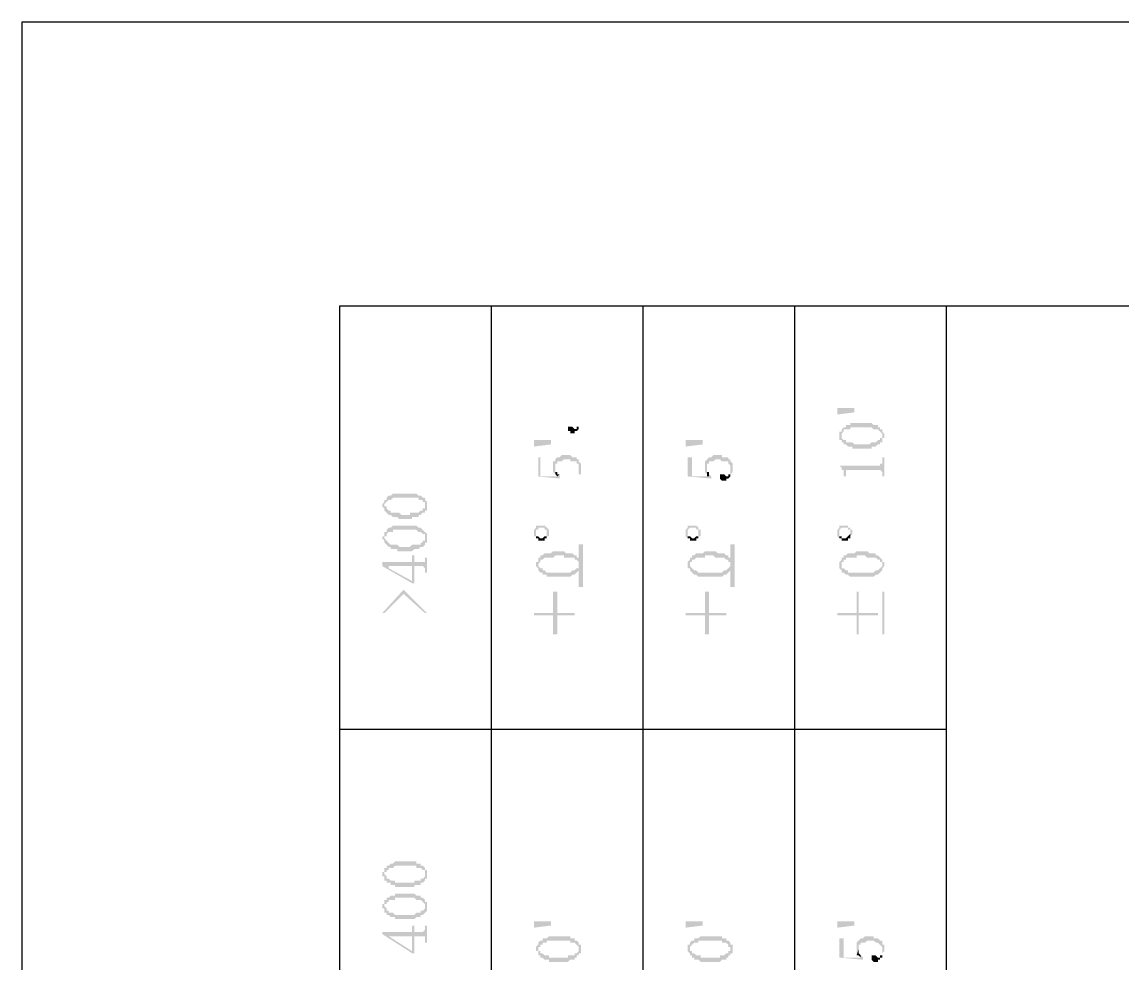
# Model space of a CAD drawing. Header units: millimetres. Extents: x 1336 to 2438, y 1230 to 1601.
# Drawn here: x 1577.69 to 1600.95, y 1580.72 to 1600.62 of the extents above; entities that cross this region are included whole.
import ezdxf

# ---------------------------------------------------------------- set-up
doc = ezdxf.new("R2010")
doc.units = ezdxf.units.MM

msp = doc.modelspace()

# ---------------------------------------------------------------- hatches: boundary and pattern name
at = {"transparency": 33554559}
for points in [[(1594.916, 1592.468), (1595.277, 1592.468), (1595.277, 1592.377), (1594.916, 1592.332)], [(1589.229, 1592.027), (1589.229, 1591.982), (1589.274, 1591.982), (1589.274, 1591.937), (1589.365, 1591.937), (1589.365, 1591.982), (1589.41, 1591.982), (1589.455, 1592.027), (1589.455, 1592.207), (1589.455, 1592.117), (1589.455, 1592.072), (1589.41, 1592.072), (1589.41, 1592.027), (1589.365, 1592.027), (1589.319, 1592.072), (1589.229, 1592.072)], [(1594.961, 1591.881), (1594.961, 1591.836), (1594.961, 1591.791), (1595.006, 1591.791), (1595.006, 1591.746), (1595.006, 1591.881), (1595.006, 1591.926), (1595.006, 1591.926), (1595.051, 1591.971), (1595.051, 1592.016), (1595.187, 1592.016), (1595.187, 1592.061), (1595.638, 1592.061), (1595.683, 1592.016), (1595.773, 1592.016), (1595.818, 1591.971), (1595.818, 1591.971), (1595.864, 1591.926), (1595.864, 1591.881), (1595.864, 1592.016), (1595.818, 1592.016), (1595.818, 1592.061), (1595.773, 1592.061), (1595.773, 1592.107), (1595.683, 1592.107), (1595.638, 1592.152), (1595.187, 1592.152), (1595.187, 1592.107), (1595.096, 1592.107), (1595.096, 1592.061), (1595.051, 1592.061), (1595.006, 1592.016), (1595.006, 1591.971), (1594.961, 1591.971), (1594.961, 1591.926), (1594.961, 1591.926)], [(1595.006, 1591.746), (1595.051, 1591.746), (1595.051, 1591.7), (1595.096, 1591.7), (1595.141, 1591.655), (1595.232, 1591.655), (1595.232, 1591.61), (1595.638, 1591.61), (1595.638, 1591.655), (1595.728, 1591.655), (1595.773, 1591.7), (1595.818, 1591.7), (1595.818, 1591.746), (1595.864, 1591.746), (1595.864, 1591.791), (1595.864, 1591.836), (1595.909, 1591.836), (1595.909, 1591.881), (1595.909, 1591.926), (1595.909, 1591.926), (1595.864, 1591.971), (1595.864, 1592.016), (1595.864, 1591.881), (1595.864, 1591.836), (1595.818, 1591.836), (1595.818, 1591.791), (1595.773, 1591.791), (1595.728, 1591.746), (1595.638, 1591.746), (1595.593, 1591.7), (1595.277, 1591.7), (1595.232, 1591.746), (1595.096, 1591.746), (1595.096, 1591.791), (1595.051, 1591.791), (1595.006, 1591.836), (1595.006, 1591.881), (1595.006, 1591.881)], [(1588.507, 1591.791), (1588.868, 1591.791), (1588.868, 1591.7), (1588.507, 1591.655)], [(1591.711, 1591.791), (1592.072, 1591.791), (1592.072, 1591.7), (1591.711, 1591.655)], [(1588.597, 1591.43), (1588.597, 1591.023), (1589.049, 1590.978), (1589.049, 1591.023), (1589.049, 1591.069), (1589.003, 1591.023), (1588.642, 1591.023), (1588.642, 1591.43)], [(1588.913, 1591.249), (1588.913, 1591.159), (1588.913, 1591.114), (1588.913, 1591.114), (1588.958, 1591.069), (1588.958, 1591.204), (1588.958, 1591.294), (1589.003, 1591.294), (1589.003, 1591.339), (1589.094, 1591.339), (1589.139, 1591.384), (1589.274, 1591.384), (1589.274, 1591.339), (1589.41, 1591.339), (1589.41, 1591.294), (1589.455, 1591.294), (1589.455, 1591.249), (1589.455, 1591.204), (1589.455, 1591.069), (1589.5, 1591.069), (1589.5, 1591.114), (1589.5, 1591.204), (1589.5, 1591.249), (1589.5, 1591.294), (1589.455, 1591.339), (1589.455, 1591.384), (1589.41, 1591.384), (1589.41, 1591.43), (1589.319, 1591.43), (1589.274, 1591.475), (1589.094, 1591.475), (1589.049, 1591.43), (1589.003, 1591.43), (1588.958, 1591.384), (1588.958, 1591.339), (1588.913, 1591.339), (1588.913, 1591.294)], [(1591.757, 1591.43), (1591.757, 1591.023), (1592.253, 1590.978), (1592.253, 1591.023), (1592.253, 1591.023), (1592.208, 1591.069), (1592.208, 1591.023), (1591.847, 1591.023), (1591.847, 1591.43)], [(1592.118, 1591.249), (1592.118, 1591.159), (1592.118, 1591.114), (1592.118, 1591.114), (1592.163, 1591.069), (1592.163, 1591.204), (1592.163, 1591.294), (1592.208, 1591.294), (1592.208, 1591.339), (1592.298, 1591.339), (1592.343, 1591.384), (1592.434, 1591.384), (1592.479, 1591.339), (1592.614, 1591.339), (1592.614, 1591.294), (1592.614, 1591.294), (1592.659, 1591.249), (1592.659, 1591.204), (1592.659, 1591.069), (1592.659, 1591.069), (1592.704, 1591.114), (1592.704, 1591.204), (1592.704, 1591.249), (1592.704, 1591.294), (1592.659, 1591.339), (1592.659, 1591.384), (1592.614, 1591.384), (1592.614, 1591.43), (1592.479, 1591.43), (1592.479, 1591.475), (1592.298, 1591.475), (1592.253, 1591.43), (1592.208, 1591.43), (1592.163, 1591.384), (1592.163, 1591.384), (1592.118, 1591.339), (1592.118, 1591.294)], [(1594.961, 1591.249), (1594.961, 1591.249), (1595.006, 1591.204), (1595.006, 1591.159), (1595.051, 1591.159), (1595.051, 1591.114), (1595.051, 1591.023), (1595.096, 1591.023), (1595.096, 1591.114), (1595.096, 1591.159), (1595.818, 1591.159), (1595.864, 1591.114), (1595.864, 1591.023), (1595.909, 1591.023), (1595.909, 1591.43), (1595.864, 1591.43), (1595.864, 1591.339), (1595.864, 1591.294), (1595.818, 1591.294), (1595.818, 1591.249), (1595.773, 1591.249)], [(1588.958, 1591.069), (1588.958, 1591.069), (1589.003, 1591.023), (1589.003, 1591.023), (1589.049, 1591.069), (1589.003, 1591.069), (1589.003, 1591.114), (1588.958, 1591.114), (1588.958, 1591.159), (1588.958, 1591.204)], [(1592.163, 1591.069), (1592.163, 1591.023), (1592.208, 1591.023), (1592.208, 1591.069), (1592.208, 1591.114), (1592.163, 1591.114), (1592.163, 1591.159), (1592.163, 1591.204)], [(1592.434, 1591.023), (1592.434, 1590.978), (1592.434, 1590.978), (1592.479, 1590.933), (1592.569, 1590.933), (1592.569, 1590.978), (1592.614, 1590.978), (1592.659, 1591.023), (1592.659, 1591.204), (1592.659, 1591.114), (1592.659, 1591.069), (1592.614, 1591.069), (1592.614, 1591.023), (1592.569, 1591.023), (1592.524, 1591.069), (1592.434, 1591.069)], [(1585.303, 1590.392), (1585.303, 1590.392), (1585.348, 1590.346), (1585.348, 1590.301), (1585.348, 1590.437), (1585.348, 1590.437), (1585.393, 1590.482), (1585.393, 1590.482), (1585.438, 1590.527), (1585.483, 1590.527), (1585.528, 1590.572), (1586.07, 1590.572), (1586.07, 1590.527), (1586.16, 1590.527), (1586.16, 1590.482), (1586.205, 1590.482), (1586.205, 1590.437), (1586.205, 1590.392), (1586.205, 1590.572), (1586.16, 1590.572), (1586.115, 1590.617), (1586.07, 1590.617), (1586.025, 1590.662), (1585.528, 1590.662), (1585.483, 1590.617), (1585.438, 1590.617), (1585.393, 1590.572), (1585.393, 1590.527), (1585.348, 1590.527), (1585.348, 1590.482), (1585.348, 1590.482), (1585.303, 1590.437)], [(1585.348, 1590.301), (1585.393, 1590.256), (1585.393, 1590.256), (1585.438, 1590.211), (1585.483, 1590.211), (1585.528, 1590.166), (1585.619, 1590.166), (1585.664, 1590.121), (1585.934, 1590.121), (1585.934, 1590.166), (1586.07, 1590.166), (1586.07, 1590.211), (1586.115, 1590.211), (1586.16, 1590.256), (1586.205, 1590.256), (1586.205, 1590.301), (1586.25, 1590.301), (1586.25, 1590.346), (1586.25, 1590.392), (1586.25, 1590.437), (1586.25, 1590.482), (1586.25, 1590.482), (1586.205, 1590.527), (1586.205, 1590.392), (1586.205, 1590.346), (1586.16, 1590.346), (1586.16, 1590.301), (1586.115, 1590.301), (1586.07, 1590.256), (1585.889, 1590.256), (1585.889, 1590.211), (1585.709, 1590.211), (1585.664, 1590.256), (1585.483, 1590.256), (1585.483, 1590.301), (1585.438, 1590.301), (1585.393, 1590.346), (1585.393, 1590.392), (1585.348, 1590.392)], [(1585.303, 1589.715), (1585.303, 1589.715), (1585.348, 1589.669), (1585.348, 1589.624), (1585.348, 1589.715), (1585.348, 1589.76), (1585.393, 1589.76), (1585.393, 1589.805), (1585.393, 1589.805), (1585.438, 1589.85), (1585.528, 1589.85), (1585.528, 1589.895), (1586.025, 1589.895), (1586.07, 1589.85), (1586.115, 1589.85), (1586.16, 1589.805), (1586.205, 1589.805), (1586.205, 1589.76), (1586.205, 1589.715), (1586.205, 1589.85), (1586.205, 1589.85), (1586.16, 1589.895), (1586.16, 1589.895), (1586.115, 1589.94), (1586.07, 1589.94), (1586.025, 1589.985), (1585.528, 1589.985), (1585.483, 1589.94), (1585.438, 1589.94), (1585.393, 1589.895), (1585.393, 1589.85), (1585.348, 1589.85), (1585.348, 1589.805), (1585.348, 1589.76), (1585.303, 1589.76)], [(1585.348, 1589.624), (1585.393, 1589.579), (1585.393, 1589.579), (1585.438, 1589.534), (1585.483, 1589.534), (1585.483, 1589.489), (1585.619, 1589.489), (1585.619, 1589.444), (1585.934, 1589.444), (1585.98, 1589.489), (1586.07, 1589.489), (1586.115, 1589.534), (1586.16, 1589.534), (1586.205, 1589.579), (1586.205, 1589.624), (1586.25, 1589.624), (1586.25, 1589.669), (1586.25, 1589.715), (1586.25, 1589.76), (1586.25, 1589.805), (1586.25, 1589.805), (1586.205, 1589.85), (1586.205, 1589.715), (1586.205, 1589.669), (1586.16, 1589.669), (1586.16, 1589.624), (1586.115, 1589.624), (1586.115, 1589.579), (1585.934, 1589.579), (1585.889, 1589.534), (1585.664, 1589.534), (1585.619, 1589.579), (1585.483, 1589.579), (1585.438, 1589.624), (1585.438, 1589.624), (1585.393, 1589.669), (1585.393, 1589.669), (1585.348, 1589.715), (1585.348, 1589.715)], [(1588.507, 1589.85), (1588.507, 1589.805), (1588.507, 1589.76), (1588.552, 1589.76), (1588.552, 1589.715), (1588.552, 1589.85), (1588.552, 1589.895), (1588.597, 1589.895), (1588.597, 1589.94), (1588.733, 1589.94), (1588.733, 1589.895), (1588.778, 1589.895), (1588.778, 1589.715), (1588.778, 1589.76), (1588.823, 1589.76), (1588.823, 1589.805), (1588.823, 1589.85), (1588.823, 1589.895), (1588.823, 1589.895), (1588.778, 1589.94), (1588.778, 1589.94), (1588.733, 1589.985), (1588.552, 1589.985), (1588.552, 1589.94), (1588.552, 1589.94), (1588.507, 1589.895), (1588.507, 1589.895)], [(1588.552, 1589.715), (1588.597, 1589.715), (1588.597, 1589.669), (1588.733, 1589.669), (1588.733, 1589.715), (1588.778, 1589.715), (1588.778, 1589.85), (1588.778, 1589.805), (1588.778, 1589.76), (1588.733, 1589.76), (1588.688, 1589.715), (1588.642, 1589.715), (1588.597, 1589.76), (1588.552, 1589.76), (1588.552, 1589.85), (1588.552, 1589.85)], [(1591.711, 1589.85), (1591.711, 1589.805), (1591.711, 1589.76), (1591.711, 1589.76), (1591.757, 1589.715), (1591.757, 1589.85), (1591.757, 1589.895), (1591.757, 1589.895), (1591.802, 1589.94), (1591.937, 1589.94), (1591.937, 1589.895), (1591.982, 1589.895), (1591.982, 1589.715), (1591.982, 1589.76), (1592.027, 1589.76), (1592.027, 1589.805), (1592.027, 1589.85), (1592.027, 1589.895), (1591.982, 1589.895), (1591.982, 1589.94), (1591.982, 1589.94), (1591.937, 1589.985), (1591.757, 1589.985), (1591.757, 1589.94), (1591.757, 1589.94), (1591.711, 1589.895), (1591.711, 1589.895)], [(1591.757, 1589.715), (1591.802, 1589.715), (1591.802, 1589.669), (1591.937, 1589.669), (1591.937, 1589.715), (1591.982, 1589.715), (1591.982, 1589.85), (1591.982, 1589.805), (1591.982, 1589.76), (1591.937, 1589.76), (1591.892, 1589.715), (1591.847, 1589.715), (1591.802, 1589.76), (1591.757, 1589.76), (1591.757, 1589.85), (1591.757, 1589.85)], [(1594.916, 1589.85), (1594.916, 1589.805), (1594.916, 1589.76), (1594.916, 1589.76), (1594.961, 1589.715), (1594.961, 1589.85), (1594.961, 1589.895), (1594.961, 1589.895), (1595.006, 1589.94), (1595.141, 1589.94), (1595.141, 1589.895), (1595.187, 1589.895), (1595.187, 1589.715), (1595.187, 1589.76), (1595.187, 1589.76), (1595.232, 1589.805), (1595.232, 1589.85), (1595.232, 1589.895), (1595.187, 1589.895), (1595.187, 1589.94), (1595.141, 1589.94), (1595.141, 1589.985), (1594.961, 1589.985), (1594.961, 1589.94), (1594.961, 1589.94), (1594.916, 1589.895), (1594.916, 1589.895)], [(1594.961, 1589.715), (1595.006, 1589.715), (1595.006, 1589.669), (1595.141, 1589.669), (1595.141, 1589.715), (1595.187, 1589.715), (1595.187, 1589.85), (1595.187, 1589.805), (1595.187, 1589.805), (1595.141, 1589.76), (1595.141, 1589.76), (1595.096, 1589.715), (1595.006, 1589.715), (1595.006, 1589.76), (1594.961, 1589.76), (1594.961, 1589.85), (1594.961, 1589.85)], [(1589.545, 1588.687), (1589.545, 1589.59), (1589.455, 1589.59), (1589.455, 1588.687)], [(1592.749, 1588.687), (1592.749, 1589.59), (1592.659, 1589.59), (1592.659, 1588.687)], [(1585.303, 1589.218), (1585.303, 1589.128), (1585.934, 1588.767), (1585.98, 1588.767), (1585.98, 1589.128), (1586.16, 1589.128), (1586.205, 1589.083), (1586.205, 1588.992), (1586.25, 1588.992), (1586.25, 1589.308), (1586.205, 1589.308), (1586.205, 1589.263), (1586.205, 1589.218), (1585.98, 1589.218), (1585.98, 1589.353), (1585.934, 1589.353), (1585.934, 1588.812), (1585.438, 1589.083), (1585.438, 1589.128)], [(1588.552, 1589.173), (1588.552, 1589.128), (1588.552, 1589.128), (1588.597, 1589.083), (1588.597, 1589.038), (1588.597, 1589.173), (1588.597, 1589.173), (1588.642, 1589.218), (1588.642, 1589.263), (1588.688, 1589.263), (1588.733, 1589.308), (1588.913, 1589.308), (1588.958, 1589.353), (1589.139, 1589.353), (1589.139, 1589.308), (1589.365, 1589.308), (1589.365, 1589.263), (1589.41, 1589.263), (1589.455, 1589.218), (1589.455, 1589.173), (1589.455, 1589.308), (1589.41, 1589.308), (1589.41, 1589.353), (1589.365, 1589.353), (1589.319, 1589.399), (1589.184, 1589.399), (1589.139, 1589.444), (1588.913, 1589.444), (1588.868, 1589.399), (1588.733, 1589.399), (1588.688, 1589.353), (1588.642, 1589.353), (1588.642, 1589.308), (1588.597, 1589.308), (1588.597, 1589.263), (1588.597, 1589.218), (1588.552, 1589.218)], [(1591.757, 1589.173), (1591.757, 1589.128), (1591.757, 1589.083), (1591.802, 1589.083), (1591.802, 1589.038), (1591.802, 1589.173), (1591.802, 1589.218), (1591.847, 1589.218), (1591.847, 1589.263), (1591.892, 1589.263), (1591.937, 1589.308), (1592.118, 1589.308), (1592.118, 1589.353), (1592.298, 1589.353), (1592.343, 1589.308), (1592.524, 1589.308), (1592.569, 1589.263), (1592.614, 1589.263), (1592.614, 1589.218), (1592.659, 1589.218), (1592.659, 1589.173), (1592.659, 1589.308), (1592.614, 1589.308), (1592.614, 1589.353), (1592.569, 1589.353), (1592.524, 1589.399), (1592.388, 1589.399), (1592.343, 1589.444), (1592.118, 1589.444), (1592.072, 1589.399), (1591.937, 1589.399), (1591.892, 1589.353), (1591.847, 1589.353), (1591.847, 1589.308), (1591.802, 1589.308), (1591.802, 1589.263), (1591.802, 1589.263), (1591.757, 1589.218)], [(1594.961, 1589.173), (1594.961, 1589.128), (1594.961, 1589.083), (1594.961, 1589.083), (1595.006, 1589.038), (1595.006, 1589.173), (1595.006, 1589.218), (1595.051, 1589.218), (1595.051, 1589.263), (1595.096, 1589.263), (1595.096, 1589.308), (1595.322, 1589.308), (1595.322, 1589.353), (1595.503, 1589.353), (1595.548, 1589.308), (1595.728, 1589.308), (1595.773, 1589.263), (1595.818, 1589.263), (1595.818, 1589.218), (1595.864, 1589.218), (1595.864, 1589.173), (1595.864, 1589.263), (1595.818, 1589.308), (1595.818, 1589.308), (1595.773, 1589.353), (1595.728, 1589.353), (1595.728, 1589.399), (1595.593, 1589.399), (1595.548, 1589.444), (1595.322, 1589.444), (1595.277, 1589.399), (1595.141, 1589.399), (1595.096, 1589.353), (1595.051, 1589.353), (1595.051, 1589.308), (1595.006, 1589.308), (1595.006, 1589.263), (1595.006, 1589.263), (1594.961, 1589.218)], [(1585.303, 1589.218), (1585.438, 1589.128), (1585.934, 1589.128), (1585.934, 1588.812), (1585.934, 1589.218)], [(1588.597, 1589.038), (1588.642, 1588.992), (1588.688, 1588.992), (1588.688, 1588.947), (1588.778, 1588.947), (1588.778, 1588.902), (1589.274, 1588.902), (1589.319, 1588.947), (1589.365, 1588.947), (1589.41, 1588.992), (1589.41, 1588.992), (1589.455, 1589.038), (1589.455, 1589.083), (1589.5, 1589.083), (1589.5, 1589.128), (1589.5, 1589.173), (1589.5, 1589.218), (1589.5, 1589.218), (1589.455, 1589.263), (1589.455, 1589.128), (1589.455, 1589.083), (1589.41, 1589.083), (1589.365, 1589.038), (1589.319, 1589.038), (1589.274, 1588.992), (1588.778, 1588.992), (1588.733, 1589.038), (1588.688, 1589.038), (1588.688, 1589.083), (1588.642, 1589.083), (1588.597, 1589.128), (1588.597, 1589.173)], [(1591.802, 1589.038), (1591.847, 1588.992), (1591.847, 1588.992), (1591.892, 1588.947), (1591.937, 1588.947), (1591.982, 1588.902), (1592.479, 1588.902), (1592.524, 1588.947), (1592.569, 1588.947), (1592.614, 1588.992), (1592.614, 1588.992), (1592.659, 1589.038), (1592.659, 1589.083), (1592.704, 1589.083), (1592.704, 1589.128), (1592.704, 1589.173), (1592.704, 1589.218), (1592.704, 1589.218), (1592.659, 1589.263), (1592.659, 1589.128), (1592.659, 1589.128), (1592.614, 1589.083), (1592.614, 1589.083), (1592.569, 1589.038), (1592.524, 1589.038), (1592.479, 1588.992), (1591.982, 1588.992), (1591.937, 1589.038), (1591.892, 1589.038), (1591.847, 1589.083), (1591.847, 1589.083), (1591.802, 1589.128), (1591.802, 1589.173)], [(1595.006, 1589.038), (1595.006, 1588.992), (1595.051, 1588.992), (1595.096, 1588.947), (1595.141, 1588.947), (1595.187, 1588.902), (1595.683, 1588.902), (1595.728, 1588.947), (1595.773, 1588.947), (1595.818, 1588.992), (1595.818, 1588.992), (1595.864, 1589.038), (1595.864, 1589.083), (1595.864, 1589.083), (1595.909, 1589.128), (1595.909, 1589.173), (1595.909, 1589.218), (1595.864, 1589.218), (1595.864, 1589.263), (1595.864, 1589.128), (1595.864, 1589.128), (1595.818, 1589.083), (1595.818, 1589.083), (1595.773, 1589.038), (1595.728, 1589.038), (1595.683, 1588.992), (1595.141, 1588.992), (1595.141, 1589.038), (1595.096, 1589.038), (1595.051, 1589.083), (1595.006, 1589.083), (1595.006, 1589.128), (1595.006, 1589.173)], [(1585.303, 1588.135), (1585.348, 1588.135), (1585.754, 1588.541), (1586.205, 1588.135), (1586.25, 1588.135), (1585.754, 1588.631)], [(1588.507, 1588.135), (1588.507, 1588.09), (1588.913, 1588.09), (1588.913, 1587.684), (1589.003, 1587.684), (1589.003, 1588.09), (1589.365, 1588.09), (1589.365, 1588.135), (1589.003, 1588.135), (1589.003, 1588.586), (1588.913, 1588.586), (1588.913, 1588.135)], [(1591.711, 1588.135), (1591.711, 1588.09), (1592.118, 1588.09), (1592.118, 1587.684), (1592.208, 1587.684), (1592.208, 1588.09), (1592.569, 1588.09), (1592.569, 1588.135), (1592.208, 1588.135), (1592.208, 1588.586), (1592.118, 1588.586), (1592.118, 1588.135)], [(1594.916, 1588.135), (1594.916, 1588.09), (1595.322, 1588.09), (1595.322, 1587.684), (1595.367, 1587.684), (1595.367, 1588.09), (1595.773, 1588.09), (1595.773, 1588.135), (1595.367, 1588.135), (1595.367, 1588.586), (1595.322, 1588.586), (1595.322, 1588.135)], [(1595.909, 1587.684), (1595.909, 1588.586), (1595.864, 1588.586), (1595.864, 1587.684)], [(1585.303, 1582.617), (1585.303, 1582.572), (1585.348, 1582.572), (1585.348, 1582.527), (1585.348, 1582.482), (1585.348, 1582.617), (1585.348, 1582.663), (1585.393, 1582.663), (1585.393, 1582.708), (1585.438, 1582.708), (1585.438, 1582.753), (1585.528, 1582.753), (1585.573, 1582.798), (1586.025, 1582.798), (1586.025, 1582.753), (1586.115, 1582.753), (1586.16, 1582.708), (1586.205, 1582.708), (1586.205, 1582.663), (1586.205, 1582.617), (1586.205, 1582.753), (1586.205, 1582.753), (1586.16, 1582.798), (1586.115, 1582.798), (1586.115, 1582.843), (1586.025, 1582.843), (1586.025, 1582.888), (1585.573, 1582.888), (1585.528, 1582.843), (1585.483, 1582.843), (1585.438, 1582.798), (1585.393, 1582.798), (1585.393, 1582.753), (1585.348, 1582.753), (1585.348, 1582.708), (1585.348, 1582.663), (1585.303, 1582.663)], [(1585.348, 1582.482), (1585.393, 1582.482), (1585.393, 1582.437), (1585.483, 1582.437), (1585.483, 1582.392), (1585.573, 1582.392), (1585.573, 1582.347), (1585.98, 1582.347), (1585.98, 1582.392), (1586.115, 1582.392), (1586.115, 1582.437), (1586.16, 1582.437), (1586.205, 1582.482), (1586.205, 1582.527), (1586.25, 1582.527), (1586.25, 1582.572), (1586.25, 1582.617), (1586.25, 1582.663), (1586.25, 1582.708), (1586.205, 1582.708), (1586.205, 1582.753), (1586.205, 1582.617), (1586.205, 1582.572), (1586.205, 1582.572), (1586.16, 1582.527), (1586.115, 1582.527), (1586.115, 1582.482), (1585.98, 1582.482), (1585.98, 1582.437), (1585.573, 1582.437), (1585.573, 1582.482), (1585.483, 1582.482), (1585.438, 1582.527), (1585.393, 1582.527), (1585.393, 1582.572), (1585.393, 1582.572), (1585.348, 1582.617), (1585.348, 1582.617)], [(1585.303, 1581.94), (1585.303, 1581.895), (1585.348, 1581.895), (1585.348, 1581.85), (1585.348, 1581.805), (1585.348, 1581.94), (1585.348, 1581.986), (1585.393, 1581.986), (1585.393, 1582.031), (1585.438, 1582.031), (1585.438, 1582.076), (1585.573, 1582.076), (1585.573, 1582.121), (1585.98, 1582.121), (1586.025, 1582.076), (1586.115, 1582.076), (1586.16, 1582.031), (1586.16, 1582.031), (1586.205, 1581.986), (1586.205, 1581.94), (1586.205, 1582.076), (1586.205, 1582.076), (1586.16, 1582.121), (1586.115, 1582.121), (1586.115, 1582.166), (1586.025, 1582.166), (1585.98, 1582.211), (1585.573, 1582.211), (1585.573, 1582.166), (1585.483, 1582.166), (1585.438, 1582.121), (1585.393, 1582.121), (1585.393, 1582.076), (1585.348, 1582.076), (1585.348, 1582.031), (1585.348, 1581.986), (1585.303, 1581.986)], [(1585.348, 1581.805), (1585.393, 1581.805), (1585.393, 1581.76), (1585.438, 1581.76), (1585.483, 1581.715), (1585.573, 1581.715), (1585.573, 1581.67), (1585.98, 1581.67), (1586.025, 1581.715), (1586.115, 1581.715), (1586.115, 1581.76), (1586.16, 1581.76), (1586.205, 1581.805), (1586.205, 1581.805), (1586.25, 1581.85), (1586.25, 1581.895), (1586.25, 1581.94), (1586.25, 1581.986), (1586.25, 1582.031), (1586.205, 1582.031), (1586.205, 1582.076), (1586.205, 1581.94), (1586.205, 1581.895), (1586.205, 1581.895), (1586.16, 1581.85), (1586.115, 1581.85), (1586.115, 1581.805), (1586.025, 1581.805), (1585.98, 1581.76), (1585.573, 1581.76), (1585.528, 1581.805), (1585.438, 1581.805), (1585.438, 1581.85), (1585.393, 1581.85), (1585.393, 1581.895), (1585.393, 1581.895), (1585.348, 1581.94), (1585.348, 1581.94)], [(1585.303, 1581.399), (1585.303, 1581.354), (1585.934, 1580.948), (1585.98, 1580.948), (1585.98, 1581.309), (1586.205, 1581.309), (1586.205, 1581.263), (1586.205, 1581.173), (1586.25, 1581.173), (1586.25, 1581.534), (1586.205, 1581.534), (1586.205, 1581.489), (1586.205, 1581.444), (1586.205, 1581.444), (1586.16, 1581.399), (1585.98, 1581.399), (1585.98, 1581.534), (1585.934, 1581.534), (1585.934, 1580.993), (1585.438, 1581.309), (1585.438, 1581.309)], [(1588.507, 1581.624), (1588.868, 1581.624), (1588.868, 1581.534), (1588.507, 1581.489)], [(1591.711, 1581.624), (1592.072, 1581.624), (1592.072, 1581.534), (1591.711, 1581.489)], [(1594.916, 1581.624), (1595.277, 1581.624), (1595.277, 1581.534), (1594.916, 1581.489)], [(1585.303, 1581.399), (1585.438, 1581.309), (1585.934, 1581.309), (1585.934, 1580.993), (1585.934, 1581.399)], [(1588.552, 1581.038), (1588.552, 1580.993), (1588.597, 1580.993), (1588.597, 1580.948), (1588.597, 1580.902), (1588.597, 1581.038), (1588.597, 1581.083), (1588.642, 1581.083), (1588.642, 1581.128), (1588.688, 1581.128), (1588.688, 1581.173), (1588.778, 1581.173), (1588.778, 1581.218), (1589.274, 1581.218), (1589.274, 1581.173), (1589.365, 1581.173), (1589.41, 1581.128), (1589.41, 1581.128), (1589.455, 1581.083), (1589.455, 1581.038), (1589.455, 1581.173), (1589.455, 1581.173), (1589.41, 1581.218), (1589.365, 1581.218), (1589.365, 1581.263), (1589.274, 1581.263), (1589.274, 1581.309), (1588.823, 1581.309), (1588.778, 1581.263), (1588.688, 1581.263), (1588.688, 1581.218), (1588.642, 1581.218), (1588.597, 1581.173), (1588.597, 1581.128), (1588.597, 1581.128), (1588.552, 1581.083), (1588.552, 1581.083)], [(1591.757, 1581.038), (1591.757, 1580.993), (1591.757, 1580.993), (1591.802, 1580.948), (1591.802, 1580.902), (1591.802, 1581.038), (1591.802, 1581.083), (1591.802, 1581.083), (1591.847, 1581.128), (1591.847, 1581.128), (1591.892, 1581.173), (1591.982, 1581.173), (1591.982, 1581.218), (1592.479, 1581.218), (1592.479, 1581.173), (1592.569, 1581.173), (1592.614, 1581.128), (1592.614, 1581.083), (1592.659, 1581.083), (1592.659, 1581.038), (1592.659, 1581.173), (1592.659, 1581.173), (1592.614, 1581.218), (1592.569, 1581.218), (1592.569, 1581.263), (1592.479, 1581.263), (1592.479, 1581.309), (1592.027, 1581.309), (1591.982, 1581.263), (1591.892, 1581.263), (1591.892, 1581.218), (1591.847, 1581.218), (1591.802, 1581.173), (1591.802, 1581.128), (1591.757, 1581.128), (1591.757, 1581.083), (1591.757, 1581.083)], [(1594.961, 1581.263), (1594.961, 1580.857), (1595.457, 1580.812), (1595.457, 1580.857), (1595.457, 1580.857), (1595.412, 1580.902), (1595.412, 1580.857), (1595.051, 1580.857), (1595.051, 1581.263)], [(1595.322, 1581.083), (1595.322, 1581.038), (1595.322, 1580.948), (1595.322, 1580.902), (1595.367, 1581.038), (1595.367, 1581.128), (1595.412, 1581.128), (1595.412, 1581.173), (1595.503, 1581.173), (1595.548, 1581.218), (1595.683, 1581.218), (1595.728, 1581.173), (1595.773, 1581.173), (1595.818, 1581.128), (1595.818, 1581.128), (1595.864, 1581.083), (1595.864, 1581.038), (1595.864, 1580.902), (1595.864, 1580.948), (1595.909, 1580.993), (1595.909, 1581.038), (1595.909, 1581.128), (1595.864, 1581.128), (1595.864, 1581.173), (1595.864, 1581.218), (1595.818, 1581.218), (1595.773, 1581.263), (1595.683, 1581.263), (1595.683, 1581.309), (1595.503, 1581.309), (1595.457, 1581.263), (1595.412, 1581.263), (1595.367, 1581.218), (1595.367, 1581.218), (1595.322, 1581.173), (1595.322, 1581.128)], [(1588.597, 1580.902), (1588.642, 1580.902), (1588.642, 1580.857), (1588.688, 1580.857), (1588.733, 1580.812), (1588.823, 1580.812), (1588.823, 1580.767), (1589.229, 1580.767), (1589.274, 1580.812), (1589.365, 1580.812), (1589.365, 1580.857), (1589.41, 1580.857), (1589.41, 1580.902), (1589.455, 1580.902), (1589.455, 1580.948), (1589.5, 1580.948), (1589.5, 1581.038), (1589.5, 1581.083), (1589.5, 1581.128), (1589.455, 1581.128), (1589.455, 1581.173), (1589.455, 1581.038), (1589.455, 1580.993), (1589.455, 1580.993), (1589.41, 1580.948), (1589.365, 1580.948), (1589.365, 1580.902), (1589.229, 1580.902), (1589.229, 1580.857), (1588.823, 1580.857), (1588.823, 1580.902), (1588.733, 1580.902), (1588.688, 1580.948), (1588.642, 1580.948), (1588.642, 1580.993), (1588.597, 1580.993), (1588.597, 1581.038), (1588.597, 1581.038)], [(1591.802, 1580.902), (1591.847, 1580.902), (1591.847, 1580.857), (1591.892, 1580.857), (1591.892, 1580.812), (1591.982, 1580.812), (1592.027, 1580.767), (1592.434, 1580.767), (1592.479, 1580.812), (1592.569, 1580.812), (1592.569, 1580.857), (1592.614, 1580.857), (1592.614, 1580.902), (1592.659, 1580.902), (1592.659, 1580.948), (1592.704, 1580.948), (1592.704, 1581.038), (1592.704, 1581.083), (1592.704, 1581.128), (1592.659, 1581.128), (1592.659, 1581.173), (1592.659, 1581.038), (1592.659, 1580.993), (1592.614, 1580.993), (1592.614, 1580.948), (1592.569, 1580.948), (1592.524, 1580.902), (1592.434, 1580.902), (1592.434, 1580.857), (1592.027, 1580.857), (1592.027, 1580.902), (1591.937, 1580.902), (1591.892, 1580.948), (1591.847, 1580.948), (1591.847, 1580.993), (1591.802, 1580.993), (1591.802, 1581.038), (1591.802, 1581.038)], [(1595.322, 1580.902), (1595.367, 1580.902), (1595.412, 1580.857), (1595.412, 1580.902), (1595.412, 1580.902), (1595.367, 1580.948), (1595.367, 1580.993), (1595.367, 1581.038)], [(1595.638, 1580.857), (1595.638, 1580.812), (1595.638, 1580.812), (1595.683, 1580.767), (1595.773, 1580.767), (1595.773, 1580.812), (1595.818, 1580.812), (1595.818, 1580.857), (1595.864, 1580.857), (1595.864, 1581.038), (1595.864, 1580.993), (1595.864, 1580.902), (1595.818, 1580.902), (1595.818, 1580.857), (1595.773, 1580.857), (1595.728, 1580.902), (1595.638, 1580.902)]]:
    msp.add_hatch(color=256, dxfattribs=at).paths.add_polyline_path(points)

# ---------------------------------------------------------------- linework, layer by layer
for p, q in [((1993.655, 1594.624), (1584.4, 1594.624)), ((1584.4, 1594.624), (1584.4, 1307.884))]:
    msp.add_line(p, q)
msp.add_lwpolyline([(1997.693, 1303.624), (1997.693, 1600.624), (1577.693, 1600.624), (1577.693, 1303.624)], close=True)
for points in [[(1587.604, 1594.624), (1587.604, 1520.71)], [(1590.809, 1594.624), (1590.809, 1520.71)], [(1594.013, 1594.624), (1594.013, 1520.71)], [(1597.218, 1594.624), (1597.218, 1307.884)], [(1584.4, 1585.686), (1597.218, 1585.686)]]:
    msp.add_lwpolyline(points)

doc.saveas('drawing.dxf')
